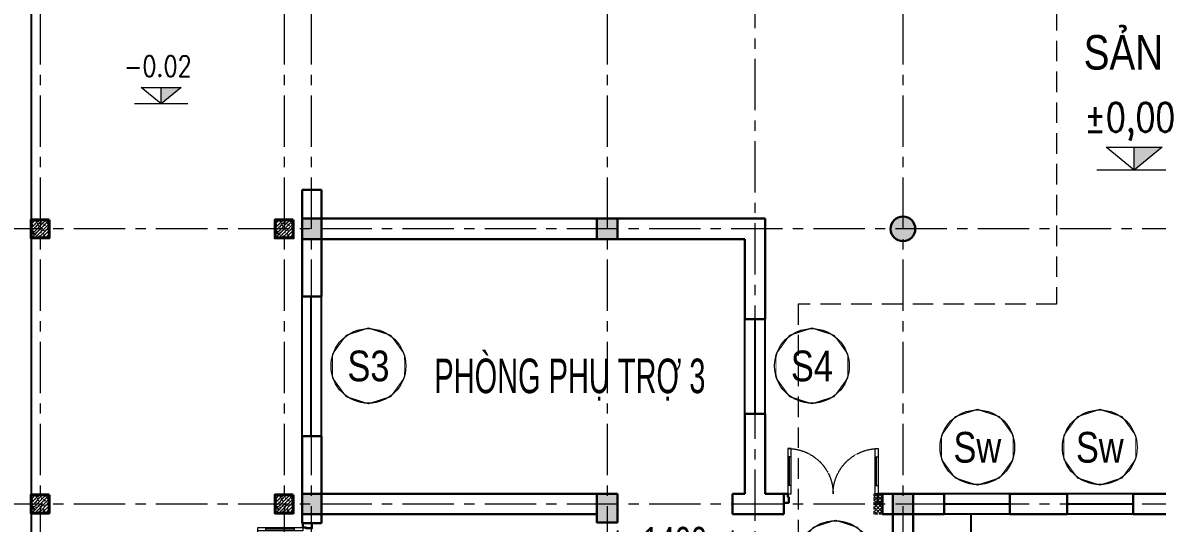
# Model space of a CAD drawing. Header units: millimetres. Extents: x -519517 to -431282, y -372679 to 113618.
# Drawn here: x -476843 to -463036, y 36855 to 42951 of the extents above; entities that cross this region are included whole.
import ezdxf
from ezdxf.enums import TextEntityAlignment as Align

# ---------------------------------------------------------------- set-up
doc = ezdxf.new("R2010")
doc.units = ezdxf.units.MM
doc.header["$LTSCALE"] = 5
for name, pattern in [('CENTER2', [28.575, 19.05, -3.175, 3.175, -3.175]), ('CENTERX2', [4, 2.5, -0.5, 0.5, -0.5]), ('DASHDOT', [1, 0.5, -0.25, 0, -0.25]), ('HIDDEN', [0.375, 0.25, -0.125]), ('HIDDEN2', [0.1875, 0.125, -0.0625])]:
    doc.linetypes.add(name, pattern=pattern)
doc.layers.get('0').update_dxf_attribs({"linetype": 'CENTER2'})
for name, color, linetype, lineweight in [('03', 252, 'Continuous', 30), ('BICO-9-NÉT CỬA', 9, 'Continuous', 25), ('LC Dim', 8, 'Continuous', 18), ('LC Hatch', 252, 'Continuous', 9), ('LC ISO', 153, 'Continuous', 13), ('LC MANH DUT', 35, 'HIDDEN', 5), ('LC Net dam 1', 30, 'Continuous', 30), ('LC Net dam2', 6, 'Continuous', 40), ('LC Net khuat', 4, 'HIDDEN', 13), ('LC Net manh', 9, 'Continuous', 5), ('LC Net thay', 7, 'Continuous', 25), ('LC Net truc', 79, 'DASHDOT', 13), ('LC Text1', 3, 'Continuous', 20), ('LC Text2', 7, 'Continuous', 25)]:
    doc.layers.add(name, color=color, linetype=linetype, lineweight=lineweight)
doc.styles.add('General text 2', font='arial.ttf')
doc.styles.add('HOATBIF', font='hoatbif.shx', dxfattribs={"width": 0.75})
doc.styles.add('T1', font='Vnsimli.shx', dxfattribs={"width": 0.8})
doc.styles.add('T2', font='VHARIAL.TTF', dxfattribs={"width": 0.8})
doc.dimstyles.new('Copy of 1-110', dxfattribs={"dimscale": 110, "dimtxt": 2.5, "dimasz": 0.35, "dimexe": 0.5, "dimexo": 0, "dimgap": 0.8, "dimtad": 1, "dimdec": 0, "dimzin": 0, "dimdsep": 46, "dimtxsty": 'HOATBIF', "dimblk1": 'DOT', "dimblk2": 'DOT', "dimsah": 1, "dimcen": -1, "dimdle": 1, "dimclrd": 256, "dimclre": 256, "dimclrt": 4, "dimadec": 3, "dimazin": 2, "dimtfac": 0.333333, "dimtdec": 0, "dimtix": 1, "dimtmove": 2, "dimatfit": 3, "dimldrblk": 'DOT', "dimfxl": 1, "dimtvp": 0.833333, "dimtolj": 1, "dimtzin": 0, "dimarcsym": 0})

# ---------------------------------------------------------------- blocks, each defined once
blk = doc.blocks.new('DOT')
at = {"color": 0, "linetype": 'ByBlock'}
blk.add_line((-0.5, 0), (-1, 0), dxfattribs=at)
at = {"color": 0, "linetype": 'ByBlock', "const_width": 0.5}
blk.add_lwpolyline([(-0.25, 0, 1), (0.25, 0, 1)], format="xyb", close=True, dxfattribs=at)
blk = doc.blocks.new('*D149')
at = {"layer": 'Defpoints', "color": 0, "transparency": 16777216}
for p in [(-469606, 36768), (-468206, 36768), (-469606, 36348)]:
    blk.add_point(p, dxfattribs=at)
at = {"layer": 'LC Dim', "lineweight": -2, "transparency": 16777216}
for p, q in [((-469606, 36768), (-469606, 36278)), ((-468206, 36768), (-468206, 36278)), ((-468255, 36348), (-469557, 36348))]:
    blk.add_line(p, q, dxfattribs=at)
at = {"layer": 'LC Dim', "lineweight": -2, "transparency": 16777216, "xscale": 49, "yscale": 49, "zscale": 49, "rotation": 180}
blk.add_blockref('DOT', (-469606, 36348), dxfattribs=at)
at = {"layer": 'LC Dim', "lineweight": -2, "transparency": 16777216, "xscale": 49, "yscale": 49, "zscale": 49}
blk.add_blockref('DOT', (-468206, 36348), dxfattribs=at)
at = {"layer": 'LC Dim', "color": 4, "transparency": 16777216, "insert": (-468906, 36635), "char_height": 350, "attachment_point": 5, "style": 'HOATBIF'}
blk.add_mtext('\\A1;1400', dxfattribs=at)
blk = doc.blocks.new('_Dot')
at = {"color": 0, "linetype": 'ByBlock', "lineweight": -2}
blk.add_line((-0.5, 0), (-1, 0), dxfattribs=at)
at = {"color": 0, "linetype": 'ByBlock', "const_width": 0.5}
blk.add_lwpolyline([(-0.25, 0, 1), (0.25, 0, 1)], format="xyb", close=True, dxfattribs=at)
blk = doc.blocks.new('*U110')
at = {"layer": 'Defpoints'}
blk.add_lwpolyline([(0, 4.25), (-2.5, 3.44), (-4.04, 1.31), (-4.04, -1.31), (-2.5, -3.44), (0, -4.25), (2.5, -3.44), (4.04, -1.31), (4.04, 1.31), (2.5, 3.44)], close=True, dxfattribs=at)
at = {"layer": 'LC Text1', "style": 'General text 2', "width": 0.8, "flags": 8}
blk.add_attdef('SYMBOL', text='', height=3.5, dxfattribs=at).set_placement((0, 0), align=Align.MIDDLE_CENTER)
blk.add_wipeout([(0, 4.25), (-2.5, 3.44), (-4.04, 1.31), (-4.04, -1.31), (-2.5, -3.44), (0, -4.25), (2.5, -3.44), (4.04, -1.31), (4.04, 1.31), (2.5, 3.44)]).dxf.layer = 'LC Net manh'
at = {"layer": 'LC ISO'}
blk.add_circle((0, 0), 4.25, dxfattribs=at)
blk = doc.blocks.new('Caodo1')
at = {"layer": 'LC Text1'}
blk.add_hatch(color=256, dxfattribs=at).paths.add_polyline_path([(0, 200.2), (0, 0), (243.4, 200.2)])
for p, q in [((0, 0), (0, 200.2)), ((323.6, 0), (-323.6, 0))]:
    blk.add_line(p, q, dxfattribs=at)
blk.add_lwpolyline([(-243.4, 200.2), (243.4, 200.2), (0, 0), (0, 0)], close=True, dxfattribs=at)
at = {"layer": 'LC Text1', "style": 'T1', "width": 0.8}
blk.add_attdef('%%P0,00', text='', height=250, dxfattribs=at).set_placement((-39, 459.5), align=Align.MIDDLE_CENTER)
blk = doc.blocks.new('*U159')
for p, q in [((-450, -90), (-450, -50)), ((-100, -70), (-450, -70)), ((-100, -90), (-100, -50)), ((-450, -1110), (-450, -1150)), ((-100, -1130), (-450, -1130)), ((-100, -1110), (-100, -1150))]:
    blk.add_line(p, q)
for points in [[(0, -50), (0, -90), (-550, -90), (-550, -50)], [(0, -1150), (0, -1110), (-550, -1110), (-550, -1150)]]:
    blk.add_lwpolyline(points, close=True)
at = {"linetype": 'HIDDEN2'}
for centre, start, end in [((0, -50), 180, 270), ((0, -1150), 90, 180)]:
    blk.add_arc(centre, 550, start, end, dxfattribs=at)
at = {"layer": '03'}
for points in [[(110, 0), (110, -60), (40, -60), (40, -50), (0, -50), (0, 0)], [(110, -1200), (110, -1140), (40, -1140), (40, -1150), (0, -1150), (0, -1200)]]:
    blk.add_lwpolyline(points, close=True, dxfattribs=at)

msp = doc.modelspace()

# ---------------------------------------------------------------- hatches: boundary and pattern name
at = {"layer": 'LC Hatch'}
h = msp.add_hatch(dxfattribs=at)
h.set_pattern_fill('BETONG', color=256, scale=20, pattern_type=2)
h.set_pattern_definition([(0, (-25600, 2e-10), (0, 103.923048), [2.5, -57.5]), (0, (-25600, 4.33), (0, 103.923048), [2.5, -57.5]), (120, (-25600, 2e-10), (-90, -51.961524), [2.5, -57.5]), (120, (-25596.25, 2.17), (-90, -51.961524), [2.5, -57.5]), (0, (-25570, 51.96), (0, 103.923048), [2.5, -57.5]), (0, (-25570, 56.29), (0, 103.923048), [2.5, -57.5]), (120, (-25570, 51.96), (-90, -51.961524), [2.5, -57.5]), (120, (-25566.25, 54.13), (-90, -51.961524), [2.5, -57.5]), (60, (-25597.5, 2e-10), (-90, 51.961524), [2.5, -57.5]), (60, (-25601.25, 2.17), (-90, 51.961524), [2.5, -57.5]), (60, (-25567.5, -51.96), (-90, 51.961524), [2.5, -57.5]), (60, (-25571.25, -49.8), (-90, 51.961524), [2.5, -57.5]), (45, (-25600, 2e-10), (-21.2132034, 21.2132034), []), (50, (-25600, 2e-10), (143.452037, -12.550427), [15, -165]), (355, (-25600, 2e-10), (-27.750267, 150.438427), [12, -132]), (100.4514, (-25588.05, -1.05), (115.701876, 137.88791), [12.74804, -140.228422]), (46.1842, (-25600, 40), (213.44821, -33.1038), [22.5, -247.5]), (96.6356, (-25582.21, 37.24), (186.93254, 194.82357), [19.12206, -210.3426]), (351.1842, (-25600, 40), (186.93239, 194.82372), [18, -198]), (21, (-25580, 30), (119.38141, -80.523778), [15, -165]), (326, (-25580, 30), (48.663066, 145.03001), [12, -132]), (71.4514, (-25570.05, 23.29), (168.044526, 64.5061), [12.74804, -140.228422]), (37.5, (-25600, 2e-10), (2.431971, 66.578771), [0, -130.4, 0, -134, 0, -132.5]), (7.5, (-25600, 2e-10), (52.613907, 78.882342), [0, -76.4, 0, -127.4, 0, -50.5]), (327.5, (-25644.6, 2e-10), (106.764487, -4.5109743), [0, -50, 0, -156, 0, -207]), (317.5, (-25664.6, 2e-10), (116.637234, 20.020996), [0, -65, 0, -103.6, 0, -147])])
h.paths.add_polyline_path([(-476521.3, 40550.4), (-476741.3, 40550.4), (-476741.3, 40330.4), (-476521.3, 40330.4)])
h = msp.add_hatch(dxfattribs=at)
h.set_pattern_fill('BETONG', color=256, scale=20, pattern_type=2)
h.set_pattern_definition([(0, (-22630, 2e-10), (0, 103.923048), [2.5, -57.5]), (0, (-22630, 4.33), (0, 103.923048), [2.5, -57.5]), (120, (-22630, 2e-10), (-90, -51.961524), [2.5, -57.5]), (120, (-22626.25, 2.17), (-90, -51.961524), [2.5, -57.5]), (0, (-22600, 51.96), (0, 103.923048), [2.5, -57.5]), (0, (-22600, 56.29), (0, 103.923048), [2.5, -57.5]), (120, (-22600, 51.96), (-90, -51.961524), [2.5, -57.5]), (120, (-22596.25, 54.13), (-90, -51.961524), [2.5, -57.5]), (60, (-22627.5, 2e-10), (-90, 51.961524), [2.5, -57.5]), (60, (-22631.25, 2.17), (-90, 51.961524), [2.5, -57.5]), (60, (-22597.5, -51.96), (-90, 51.961524), [2.5, -57.5]), (60, (-22601.25, -49.8), (-90, 51.961524), [2.5, -57.5]), (45, (-22630, 2e-10), (-21.2132034, 21.2132034), []), (50, (-22630, 2e-10), (143.452037, -12.550427), [15, -165]), (355, (-22630, 2e-10), (-27.750267, 150.438427), [12, -132]), (100.4514, (-22618.05, -1.05), (115.701876, 137.88791), [12.74804, -140.228422]), (46.1842, (-22630, 40), (213.44821, -33.1038), [22.5, -247.5]), (96.6356, (-22612.21, 37.24), (186.93254, 194.82357), [19.12206, -210.3426]), (351.1842, (-22630, 40), (186.93239, 194.82372), [18, -198]), (21, (-22610, 30), (119.38141, -80.523778), [15, -165]), (326, (-22610, 30), (48.663066, 145.03001), [12, -132]), (71.4514, (-22600.05, 23.29), (168.044526, 64.5061), [12.74804, -140.228422]), (37.5, (-22630, 2e-10), (2.431971, 66.578771), [0, -130.4, 0, -134, 0, -132.5]), (7.5, (-22630, 2e-10), (52.613907, 78.882342), [0, -76.4, 0, -127.4, 0, -50.5]), (327.5, (-22674.6, 2e-10), (106.764487, -4.5109743), [0, -50, 0, -156, 0, -207]), (317.5, (-22694.6, 2e-10), (116.637234, 20.020996), [0, -65, 0, -103.6, 0, -147])])
h.paths.add_polyline_path([(-473551.3, 40550.4), (-473771.3, 40550.4), (-473771.3, 40330.4), (-473551.3, 40330.4)])
for points in [[(-473206.3, 40315.4), (-473441.3, 40315.4), (-473441.3, 40565.4), (-473206.3, 40565.4)], [(-469606.3, 40315.4), (-469856.3, 40315.4), (-469856.3, 40565.4), (-469606.3, 40565.4)], [(-473206.3, 36965.4), (-473441.3, 36965.4), (-473441.3, 37215.4), (-473206.3, 37215.4)], [(-469606.3, 37215.4), (-469856.3, 37215.4), (-469856.3, 36865.4), (-469606.3, 36865.4)], [(-466006.3, 36965.4), (-466256.3, 36965.4), (-466256.3, 37215.4), (-466006.3, 37215.4)]]:
    msp.add_hatch(color=256, dxfattribs=at).paths.add_polyline_path(points)
h = msp.add_hatch(color=256, dxfattribs=at)
edge = h.paths.add_edge_path()
edge.add_arc((-466131.3, 40440.4), 150, 0, 360)
h = msp.add_hatch(dxfattribs=at)
h.set_pattern_fill('BETONG', color=256, scale=20, pattern_type=2)
h.set_pattern_definition([(0, (-25600, -3350), (0, 103.923048), [2.5, -57.5]), (0, (-25600, -3345.67), (0, 103.923048), [2.5, -57.5]), (120, (-25600, -3350), (-90, -51.961524), [2.5, -57.5]), (120, (-25596.25, -3347.83), (-90, -51.961524), [2.5, -57.5]), (0, (-25570, -3298.04), (0, 103.923048), [2.5, -57.5]), (0, (-25570, -3293.71), (0, 103.923048), [2.5, -57.5]), (120, (-25570, -3298.04), (-90, -51.961524), [2.5, -57.5]), (120, (-25566.25, -3295.87), (-90, -51.961524), [2.5, -57.5]), (60, (-25597.5, -3350), (-90, 51.961524), [2.5, -57.5]), (60, (-25601.25, -3347.83), (-90, 51.961524), [2.5, -57.5]), (60, (-25567.5, -3401.96), (-90, 51.961524), [2.5, -57.5]), (60, (-25571.25, -3399.8), (-90, 51.961524), [2.5, -57.5]), (45, (-25600, -3350), (-21.2132034, 21.2132034), []), (50, (-25600, -3350), (143.452037, -12.550427), [15, -165]), (355, (-25600, -3350), (-27.750267, 150.438427), [12, -132]), (100.4514, (-25588.05, -3351.05), (115.701876, 137.88791), [12.74804, -140.228422]), (46.1842, (-25600, -3310), (213.44821, -33.1038), [22.5, -247.5]), (96.6356, (-25582.21, -3312.76), (186.93254, 194.82357), [19.12206, -210.3426]), (351.1842, (-25600, -3310), (186.93239, 194.82372), [18, -198]), (21, (-25580, -3320), (119.38141, -80.523778), [15, -165]), (326, (-25580, -3320), (48.663066, 145.03001), [12, -132]), (71.4514, (-25570.05, -3326.71), (168.044526, 64.5061), [12.74804, -140.228422]), (37.5, (-25600, -3350), (2.431971, 66.578771), [0, -130.4, 0, -134, 0, -132.5]), (7.5, (-25600, -3350), (52.613907, 78.882342), [0, -76.4, 0, -127.4, 0, -50.5]), (327.5, (-25644.6, -3350), (106.764487, -4.5109743), [0, -50, 0, -156, 0, -207]), (317.5, (-25664.6, -3350), (116.637234, 20.020996), [0, -65, 0, -103.6, 0, -147])])
h.paths.add_polyline_path([(-476521.3, 37200.4), (-476741.3, 37200.4), (-476741.3, 36980.4), (-476521.3, 36980.4)])
h = msp.add_hatch(dxfattribs=at)
h.set_pattern_fill('BETONG', color=256, scale=20, pattern_type=2)
h.set_pattern_definition([(0, (-22630, -3350), (0, 103.923048), [2.5, -57.5]), (0, (-22630, -3345.67), (0, 103.923048), [2.5, -57.5]), (120, (-22630, -3350), (-90, -51.961524), [2.5, -57.5]), (120, (-22626.25, -3347.83), (-90, -51.961524), [2.5, -57.5]), (0, (-22600, -3298.04), (0, 103.923048), [2.5, -57.5]), (0, (-22600, -3293.71), (0, 103.923048), [2.5, -57.5]), (120, (-22600, -3298.04), (-90, -51.961524), [2.5, -57.5]), (120, (-22596.25, -3295.87), (-90, -51.961524), [2.5, -57.5]), (60, (-22627.5, -3350), (-90, 51.961524), [2.5, -57.5]), (60, (-22631.25, -3347.83), (-90, 51.961524), [2.5, -57.5]), (60, (-22597.5, -3401.96), (-90, 51.961524), [2.5, -57.5]), (60, (-22601.25, -3399.8), (-90, 51.961524), [2.5, -57.5]), (45, (-22630, -3350), (-21.2132034, 21.2132034), []), (50, (-22630, -3350), (143.452037, -12.550427), [15, -165]), (355, (-22630, -3350), (-27.750267, 150.438427), [12, -132]), (100.4514, (-22618.05, -3351.05), (115.701876, 137.88791), [12.74804, -140.228422]), (46.1842, (-22630, -3310), (213.44821, -33.1038), [22.5, -247.5]), (96.6356, (-22612.21, -3312.76), (186.93254, 194.82357), [19.12206, -210.3426]), (351.1842, (-22630, -3310), (186.93239, 194.82372), [18, -198]), (21, (-22610, -3320), (119.38141, -80.523778), [15, -165]), (326, (-22610, -3320), (48.663066, 145.03001), [12, -132]), (71.4514, (-22600.05, -3326.71), (168.044526, 64.5061), [12.74804, -140.228422]), (37.5, (-22630, -3350), (2.431971, 66.578771), [0, -130.4, 0, -134, 0, -132.5]), (7.5, (-22630, -3350), (52.613907, 78.882342), [0, -76.4, 0, -127.4, 0, -50.5]), (327.5, (-22674.6, -3350), (106.764487, -4.5109743), [0, -50, 0, -156, 0, -207]), (317.5, (-22694.6, -3350), (116.637234, 20.020996), [0, -65, 0, -103.6, 0, -147])])
h.paths.add_polyline_path([(-473551.3, 37200.4), (-473771.3, 37200.4), (-473771.3, 36980.4), (-473551.3, 36980.4)])
h = msp.add_hatch(dxfattribs=at)
h.set_pattern_fill('ANSI37', color=256, scale=10)
h.set_pattern_definition([(45, (0, -9381.763), (-22.4506403, 22.4506403), []), (135, (0, -9381.763), (-22.4506403, -22.4506403), [])])
h.paths.add_polyline_path([(-466481.3, 36965.4), (-466381.3, 36965.4), (-466381.3, 37215.4), (-466481.3, 37215.4)])

# ---------------------------------------------------------------- linework, layer by layer
at = {"layer": 'BICO-9-NÉT CỬA'}
for p, q in [((-473441.3, 37915.4), (-473441.3, 39615.4)), ((-473331.3, 37915.4), (-473331.3, 39615.4)), ((-473206.3, 37915.4), (-473206.3, 39615.4)), ((-468056.3, 38190.4), (-468056.3, 39340.4)), ((-467931.3, 38190.4), (-467931.3, 39340.4)), ((-467806.3, 38190.4), (-467806.3, 39340.4)), ((-464831.3, 37215.4), (-465631.3, 37215.4)), ((-463331.3, 37215.4), (-464131.3, 37215.4)), ((-464831.3, 37090.4), (-465631.3, 37090.4)), ((-463331.3, 37090.4), (-464131.3, 37090.4)), ((-464831.3, 36965.4), (-465631.3, 36965.4)), ((-463331.3, 36965.4), (-464131.3, 36965.4))]:
    msp.add_line(p, q, dxfattribs=at)
at = {"layer": 'LC Net dam 1'}
for p, q in [((-473206.3, 40915.4), (-473441.3, 40915.4)), ((-473441.3, 40565.4), (-473441.3, 40915.4)), ((-473206.3, 40565.4), (-473206.3, 40915.4)), ((-473441.3, 39615.4), (-473441.3, 40565.4)), ((-467806.3, 40565.4), (-473441.3, 40565.4)), ((-467806.3, 39340.4), (-467806.3, 40565.4)), ((-473206.3, 40315.4), (-473441.3, 40315.4)), ((-473206.3, 40315.4), (-473441.3, 40315.4)), ((-473206.3, 39615.4), (-473206.3, 40315.4)), ((-468056.3, 40315.4), (-473206.3, 40315.4)), ((-469606.3, 40315.4), (-469856.3, 40315.4)), ((-469606.3, 40315.4), (-469856.3, 40315.4)), ((-468056.3, 39340.4), (-468056.3, 40315.4)), ((-473441.3, 39615.4), (-473206.3, 39615.4)), ((-468056.3, 39340.4), (-467806.3, 39340.4)), ((-468056.3, 37215.4), (-468056.3, 38190.4)), ((-468056.3, 38190.4), (-467806.3, 38190.4)), ((-467806.3, 37215.4), (-467806.3, 38190.4)), ((-473441.3, 37915.4), (-473206.3, 37915.4)), ((-473441.3, 36855.4), (-473441.3, 37915.4)), ((-473206.3, 37215.4), (-473206.3, 37915.4)), ((-469606.3, 37215.4), (-473206.3, 37215.4)), ((-469606.3, 37215.4), (-469856.3, 37215.4)), ((-469606.3, 37215.4), (-469856.3, 37215.4)), ((-468056.3, 37215.4), (-468206.3, 37215.4)), ((-468206.3, 37215.4), (-468206.3, 36965.4)), ((-467581.3, 37215.4), (-467806.3, 37215.4)), ((-467581.3, 37215.4), (-467581.3, 36965.4)), ((-465631.3, 37215.4), (-466381.3, 37215.4)), ((-466381.3, 36965.4), (-466381.3, 37215.4)), ((-465631.3, 36965.4), (-465631.3, 37215.4)), ((-464131.3, 37215.4), (-464831.3, 37215.4)), ((-464831.3, 36965.4), (-464831.3, 37215.4)), ((-464131.3, 36965.4), (-464131.3, 37215.4)), ((-462831.3, 37215.4), (-463331.3, 37215.4)), ((-463331.3, 36965.4), (-463331.3, 37215.4)), ((-473206.3, 36965.4), (-473441.3, 36965.4)), ((-473206.3, 36965.4), (-473441.3, 36965.4)), ((-473206.3, 36855.4), (-473206.3, 36965.4)), ((-469856.3, 36965.4), (-473206.3, 36965.4)), ((-467581.3, 36965.4), (-468206.3, 36965.4)), ((-466256.3, 36965.4), (-466381.3, 36965.4)), ((-466256.3, 34465.4), (-466256.3, 36965.4)), ((-466006.3, 36965.4), (-466256.3, 36965.4)), ((-466006.3, 36965.4), (-466256.3, 36965.4)), ((-466006.3, 34465.4), (-466006.3, 36965.4)), ((-465631.3, 36965.4), (-466006.3, 36965.4)), ((-464131.3, 36965.4), (-464831.3, 36965.4)), ((-462831.3, 36965.4), (-463331.3, 36965.4)), ((-473206.3, 36855.4), (-473441.3, 36855.4))]:
    msp.add_line(p, q, dxfattribs=at)
for points in [[(-473206.3, 40315.4), (-473441.3, 40315.4), (-473441.3, 40565.4), (-473206.3, 40565.4)], [(-469606.3, 40315.4), (-469856.3, 40315.4), (-469856.3, 40565.4), (-469606.3, 40565.4)], [(-473206.3, 36965.4), (-473441.3, 36965.4), (-473441.3, 37215.4), (-473206.3, 37215.4)], [(-469606.3, 37215.4), (-469856.3, 37215.4), (-469856.3, 36865.4), (-469606.3, 36865.4)], [(-466006.3, 36965.4), (-466256.3, 36965.4), (-466256.3, 37215.4), (-466006.3, 37215.4)]]:
    msp.add_lwpolyline(points, close=True, dxfattribs=at)
msp.add_circle((-466131.3, 40440.4), 150, dxfattribs=at)
at = {"layer": 'LC Net dam2'}
for points in [[(-476521.3, 40550.4), (-476741.3, 40550.4), (-476741.3, 40330.4), (-476521.3, 40330.4)], [(-473551.3, 40550.4), (-473771.3, 40550.4), (-473771.3, 40330.4), (-473551.3, 40330.4)], [(-476521.3, 37200.4), (-476741.3, 37200.4), (-476741.3, 36980.4), (-476521.3, 36980.4)], [(-473551.3, 37200.4), (-473771.3, 37200.4), (-473771.3, 36980.4), (-473551.3, 36980.4)]]:
    msp.add_lwpolyline(points, close=True, dxfattribs=at)
at = {"layer": 'LC Net khuat', "ltscale": 30}
msp.add_lwpolyline([(-466481.3, 37215.4), (-466381.3, 37215.4), (-466381.3, 36965.4), (-466481.3, 36965.4)], close=True, dxfattribs=at)
at = {"layer": 'LC Net thay'}
for p, q in [((-476741.3, 52550.4), (-476741.3, 29780.4)), ((-465306.3, 36965.4), (-465306.3, 35765.4))]:
    msp.add_line(p, q, dxfattribs=at)
at = {"layer": 'LC Net truc', "linetype": 'CENTERX2', "ltscale": 50}
for p, q in [((-476631.3, 56066.2), (-476631.3, 26071.9)), ((-473661.3, 56066.2), (-473661.3, 26071.9)), ((-473331.3, 56066.2), (-473331.3, 26071.9)), ((-469731.3, 56066.2), (-469731.3, 26071.9)), ((-466131.3, 56066.2), (-466131.3, 26071.9)), ((-467931.3, 34884.2), (-467931.3, 47881.9)), ((-446596.3, 40440.4), (-480157.4, 40440.4)), ((-446596.3, 37090.4), (-480157.4, 37090.4))]:
    msp.add_line(p, q, dxfattribs=at)

# ---------------------------------------------------------------- block references
at = {"layer": 'LC ISO', "ltscale": 2, "xscale": -1}
for p, rotation in [((-467581.3, 37215.4), 90), ((-473433.8, 35655.4), 180)]:
    msp.add_blockref('*U159', p, dxfattribs=dict(at, rotation=rotation))
at = {"layer": 'LC Net manh'}
ref = msp.add_blockref('*U110', (-472635.7, 38771.5), dxfattribs=dict(at, xscale=106.853297256924, yscale=106.853297256924, zscale=106.853297256924))
ref.add_attrib('SYMBOL', 'S3', dxfattribs={"layer": 'LC Text1', "height": 373.99, "style": 'General text 2', "width": 0.8}).set_placement((-472635.7, 38771.5), align=Align.MIDDLE_CENTER)
ref = msp.add_blockref('*U110', (-467239.4, 38771.5), dxfattribs=dict(at, xscale=106.853297256924, yscale=106.853297256924, zscale=106.853297256924))
ref.add_attrib('SYMBOL', 'S4', dxfattribs={"layer": 'LC Text1', "height": 373.99, "style": 'General text 2', "width": 0.8}).set_placement((-467239.4, 38771.5), align=Align.MIDDLE_CENTER)
ref = msp.add_blockref('*U110', (-465226.1, 37781.2), dxfattribs=dict(at, xscale=106.853297256924, yscale=106.853297256924, zscale=106.853297256924))
ref.add_attrib('SYMBOL', 'Sw', dxfattribs={"layer": 'LC Text1', "height": 373.99, "style": 'General text 2', "width": 0.8}).set_placement((-465226.1, 37781.2), align=Align.MIDDLE_CENTER)
ref = msp.add_blockref('*U110', (-463736.1, 37781.2), dxfattribs=dict(at, xscale=106.853297256924, yscale=106.853297256924, zscale=106.853297256924))
ref.add_attrib('SYMBOL', 'Sw', dxfattribs={"layer": 'LC Text1', "height": 373.99, "style": 'General text 2', "width": 0.8}).set_placement((-463736.1, 37781.2), align=Align.MIDDLE_CENTER)
ref = msp.add_blockref('*U110', (-466953.9, 36432.7), dxfattribs=dict(at, xscale=106.853297256924, yscale=106.853297256924, zscale=106.853297256924))
ref.add_attrib('SYMBOL', 'D2a', dxfattribs={"layer": 'LC Text1', "height": 373.99, "style": 'General text 2', "width": 0.8}).set_placement((-466953.9, 36432.7), align=Align.MIDDLE_CENTER)
at = {"layer": 'LC Text1'}
ref = msp.add_blockref('Caodo1', (-475159.1, 41961.1), dxfattribs=at)
ref.add_attrib('%%P0,00', '-0.02', dxfattribs={"layer": 'LC Text2', "height": 250, "style": 'T1', "width": 0.8}).set_placement((-475198.2, 42420.6), align=Align.MIDDLE_CENTER)
ref = msp.add_blockref('Caodo1', (-463317.2, 41154.8), dxfattribs=dict(at, xscale=1.401625041179158, yscale=1.401625041179158, zscale=1.401625041179158))
ref.add_attrib('%%P0,00', '%%p0,00', dxfattribs={"layer": 'LC Text2', "height": 350.41, "style": 'T1', "width": 0.8}).set_placement((-463371.9, 41798.8), align=Align.MIDDLE_CENTER)

# ---------------------------------------------------------------- texts
at = {"layer": 'LC Text2', "style": 'T2'}
for s, height, width, p in [('s¶nh', 420.49, 0.8, (-463279.1, 42379.4)), ('phßng phô trî 3', 420.488, 0.6, (-470184.2, 38440.2))]:
    msp.add_text(s, height=height, dxfattribs=dict(at, width=width)).set_placement(p, align=Align.CENTER)

# ---------------------------------------------------------------- dimensions: what is measured, and where the dimension line sits
at = {"layer": 'LC Dim'}
dim = msp.add_linear_dim(base=(-469606.3, 36348), p1=(-468206.3, 36767.6), p2=(-469606.3, 36767.6), angle=180, dimstyle='Copy of 1-110', override={"dimscale": 140}, dxfattribs=at)
dim.commit()
dim.dimension.update_dxf_attribs({"geometry": '*D149', "text_midpoint": (-468906.3, 36635)})

# ---------------------------------------------------------------- next in the draw order: linework, layer by layer
at = {"layer": 'LC MANH DUT', "ltscale": 200}
msp.add_lwpolyline([(-467408.3, 57670), (-467408.3, 44605.4), (-464261.6, 44605.4), (-464261.6, 39524), (-467408.3, 39524), (-467408.3, 26009.4)], dxfattribs=at)

doc.saveas('drawing.dxf')
